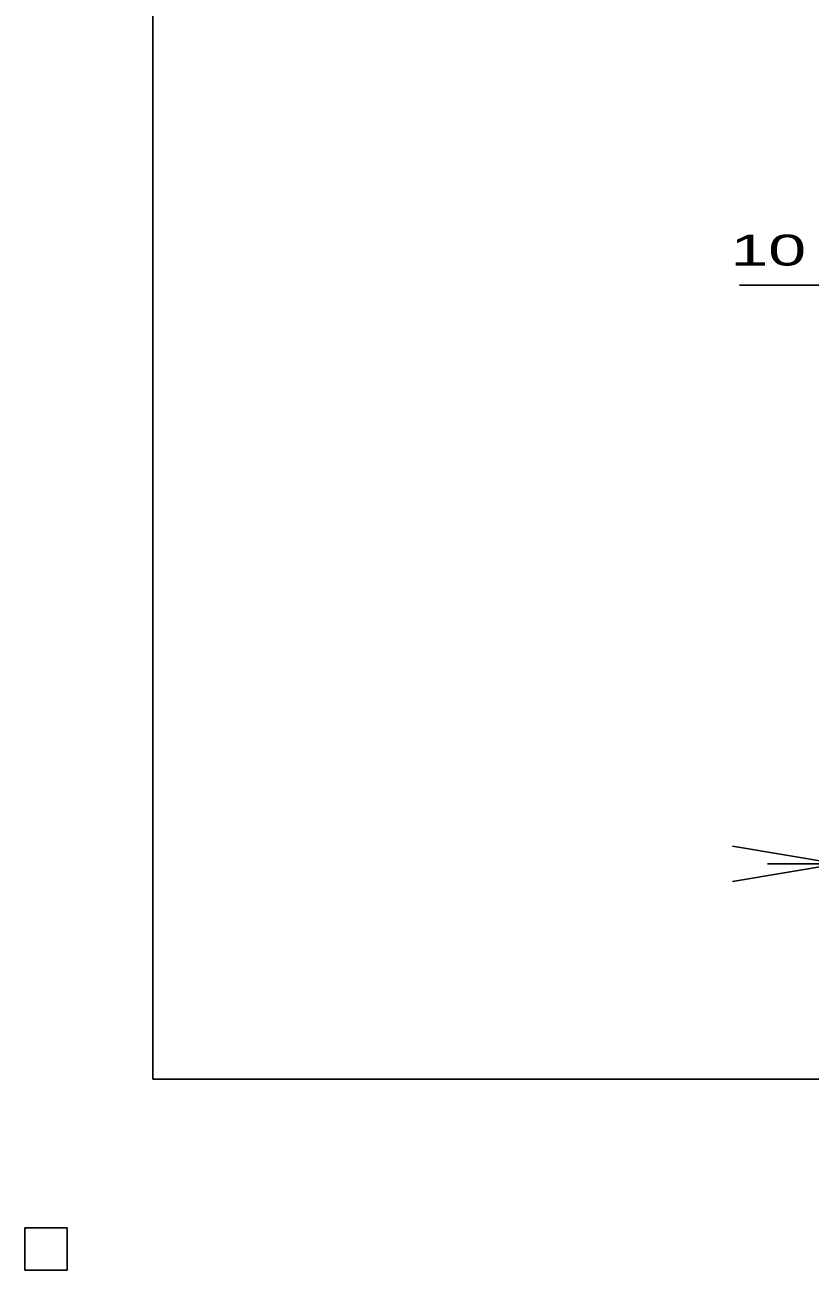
# Model space of a CAD drawing. Units: millimetres, scale not verified. Extents: x -1456 to 1385, y -1026 to 843.
# Drawn here: x -1456 to -1009, y -1026 to -317 of the extents above; entities that cross this region are included whole.
import ezdxf
from ezdxf.enums import TextEntityAlignment as Align

# ---------------------------------------------------------------- set-up
doc = ezdxf.new("R2010")
doc.units = ezdxf.units.MM
doc.header["$LTSCALE"] = 8
for name, color, linetype, lineweight in [('0_2', 150, 'Continuous', 25), ('16', 3, 'Continuous', 25), ('22', 4, 'Continuous', 25)]:
    doc.layers.add(name, color=color, linetype=linetype, lineweight=lineweight)
doc.styles.add('ベクトル', font='')
doc.styles.get('ベクトル').set_extended_font_data('ベクトル')

# ---------------------------------------------------------------- blocks, each defined once
blk = doc.blocks.new('open_arrow')
at = {"color": 0, "linetype": 'Continuous', "lineweight": -2}
blk.add_lwpolyline([(7.5, 1.25), (0, 0), (7.5, -1.25)], dxfattribs=at)

msp = doc.modelspace()

# ---------------------------------------------------------------- linework, layer by layer
at = {"layer": '0_2'}
for p, q in [((-1383.2, -917.2), (-1383.2, 842.8)), ((1384.8, -917.2), (-1383.2, -917.2))]:
    msp.add_line(p, q, dxfattribs=at)
at = {"layer": '16', "color": 4}
msp.add_line((-1033, -794.61), (-930, -794.61), dxfattribs=at)
at = {"layer": '16'}
for p, q in [((-1432, -1002), (-1456, -1002)), ((-1456, -1002), (-1456, -1026)), ((-1432, -1002), (-1456, -1002)), ((-1456, -1002), (-1456, -1026)), ((-1432, -1002), (-1456, -1002)), ((-1456, -1002), (-1456, -1026)), ((-1432, -1002), (-1456, -1002)), ((-1456, -1002), (-1456, -1026)), ((-1432, -1002), (-1456, -1002)), ((-1456, -1002), (-1456, -1026)), ((-1432, -1026), (-1432, -1002)), ((-1432, -1026), (-1432, -1002)), ((-1432, -1026), (-1432, -1002)), ((-1432, -1026), (-1432, -1002)), ((-1432, -1026), (-1432, -1002)), ((-1456, -1026), (-1432, -1026)), ((-1456, -1026), (-1432, -1026)), ((-1456, -1026), (-1432, -1026)), ((-1456, -1026), (-1432, -1026)), ((-1456, -1026), (-1432, -1026))]:
    msp.add_line(p, q, dxfattribs=at)
at = {"layer": '22'}
msp.add_line((-1049, -465), (-993, -465), dxfattribs=at)
at = {"layer": '22', "color": 2}
for p, q in [((-1432, -1002), (-1456, -1002)), ((-1456, -1002), (-1456, -1026)), ((-1432, -1002), (-1456, -1002)), ((-1456, -1002), (-1456, -1026)), ((-1432, -1002), (-1456, -1002)), ((-1456, -1002), (-1456, -1026)), ((-1432, -1026), (-1432, -1002)), ((-1432, -1026), (-1432, -1002)), ((-1432, -1026), (-1432, -1002)), ((-1456, -1026), (-1432, -1026)), ((-1456, -1026), (-1432, -1026)), ((-1456, -1026), (-1432, -1026))]:
    msp.add_line(p, q, dxfattribs=at)

# ---------------------------------------------------------------- block references
at = {"layer": '16', "color": 4, "xscale": 8, "yscale": 8, "rotation": 180}
msp.add_blockref('open_arrow', (-993, -794.61), dxfattribs=at)

# ---------------------------------------------------------------- texts
at = {"layer": '22', "color": 2, "style": 'ベクトル', "width": 1.65}
msp.add_text(' 10 ', height=17.6, dxfattribs=at).set_placement((-1065, -445), align=Align.MIDDLE_LEFT)

doc.saveas('drawing.dxf')
